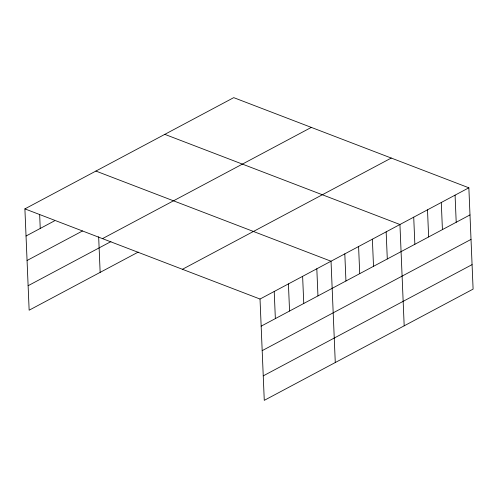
<?xml version="1.0" encoding="UTF-8"?>
<svg xmlns="http://www.w3.org/2000/svg" width="498" height="498" viewBox="0 0 498 498"><rect width="100%" height="100%" fill="white"/><g stroke="black" fill="none" stroke-linecap="round" stroke-linejoin="round"><path stroke-width="0.75" d="M138.214 252.1L29.145 310.198L24.9 208.886L233.73 97.645L468.855 187.802L473.1 289.114L264.27 400.355L260.018 299.037L468.855 187.802M26.039 236.015L54.438 220.882M27.06 260.491L82.512 230.96M102.488 238.635L311.325 127.395M28.118 285.715L110.936 241.605M182.43 269.287L391.266 158.047M261.157 326.165L469.988 214.924M262.185 350.648L471.015 239.407M263.243 375.872L472.073 264.631M164.819 134.354L399.938 224.511L404.183 325.823M95.902 171.063L331.027 261.22L335.272 362.532M24.9 208.886L260.018 299.037M455.072 195.141L456.205 222.27M441.29 202.481L442.423 229.609M427.502 209.826L428.641 236.955M413.72 217.165L414.859 244.294M386.155 231.85L387.295 258.979M372.373 239.196L373.512 266.318M358.591 246.535L359.724 273.663M344.809 253.874L345.942 281.003M316.821 268.783L317.961 295.912M302.622 276.346L303.761 303.475M288.423 283.91L289.562 311.038M274.224 291.473L275.357 318.602M98.66 236.768L100.148 272.381M39.653 214.495L40.238 228.445"/></g></svg>
